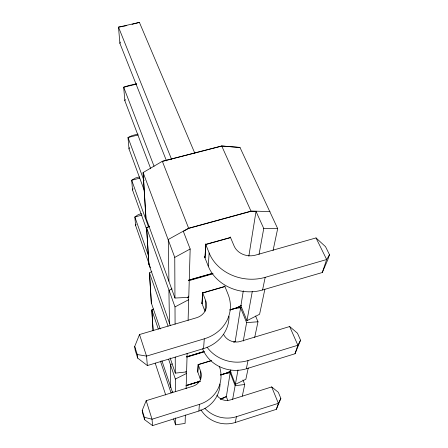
<?xml version="1.0" encoding="UTF-8"?>
<svg xmlns="http://www.w3.org/2000/svg" width="448" height="448" viewBox="0 0 448 448"><rect width="100%" height="100%" fill="white"/><g stroke="black" fill="none" stroke-linecap="round" stroke-linejoin="round"><path stroke-width="0.67" d="M185.349 415.044L185.102 423.405L175.566 424.844L173.594 418.869M186.116 388.707L186.558 373.447L185.881 371.515M187.135 353.326L186.598 371.896L175.314 373.122L170.128 357.952M188.098 320.415L188.698 299.695L187.729 297.08M174.955 298.038L174.759 257.387L143.108 172.508L145.986 217.896L174.955 298.038L188.759 297.371L190.165 248.993L183.327 231.353L188.692 228.39L251.065 211.288L256.01 211.4L263.749 228.48L259.028 254.414M197.697 371.885L198.156 364.56L211.226 360.578M201.958 303.531L202.625 292.852L224.728 286.457M197.798 371.997L198.251 364.694L211.389 360.696M202.076 303.66L202.742 293.014L224.958 286.586M204.943 257.796L205.772 244.535L230.563 237.625M205.061 257.617L205.895 244.322L230.569 237.446M200.508 379.697A12.018 11.402 4.6 0 0 200.206 378.711L200.715 371.521L198.106 364.291M202.49 292.359L205.755 300.854L205.005 311.36L201.768 302.859M230.283 236.953L234.102 245.974A16.52 13.978 8.6 0 0 255.455 255.136L316.019 237.922L325.517 246.663L329.498 254.694L327.83 259.622L322.297 272.513L262.567 289.979A41.737 35.7 8.9 0 1 208.225 266.078L209.16 252.98L205.514 243.891M200.715 371.521A12.281 11.592 4.3 0 1 193.01 386.204L146.188 400.68L142.223 410.374L142.514 412.838L144.642 419.726L152.578 425.6L198.901 411.012L199.394 404.376A31.942 30.156 4.3 0 0 219.38 366.397M205.755 300.854A14.89 13.345 2.7 0 1 196.454 317.772L139.518 334.533L134.708 346.461L135.139 350.095L137.687 358.103L147.358 365.557L203.56 348.606L204.288 338.817A38.724 34.714 2.7 0 0 228.088 294.353L224.694 285.936M227.791 400.529L226.352 396.67L230.182 372.747L226.783 373.134L220.786 374.987M248.248 367.931L245.857 379.254L235.379 384.35L230.406 371.353L230.63 369.975M229.858 310.027L236.555 308.056L240.576 307.815L235.183 341.51L234.052 342.082M264.908 289.083L259.588 314.261L246.977 320.662L240.901 305.822L243.303 290.786M248.842 256.172L256.01 211.4M232.646 399.347L235.127 385.711L230.182 372.747M235.379 384.35L237.994 369.986M243.258 341.04L246.618 322.605L240.576 307.815M246.977 320.662L252.28 291.53M200.855 409.685A28.711 27.199 19 0 0 235.256 422.486L236.449 416.685L278.376 403.318L280.846 398.429L278.342 392.33L271.69 386.926L230.194 399.986A11.262 10.623 17.9 0 1 216.899 395.231M202.58 348.723A33.998 30.979 12.5 0 0 246.322 368.799L248.018 360.556L297.875 345.24L300.558 340.194L297.478 333.239L289.654 326.542L240.402 341.438A13.384 12.113 11.9 0 1 223.58 334.376M262.567 289.979L265.171 277.351L326.654 259.532L329.498 254.694M242.29 396.099L244.742 384.507L242.973 379.966M254.682 337.445L257.992 321.787L255.584 316.014M273.062 250.471L277.682 228.598L239.954 147.392L221.715 145.975L162.333 161.297L143.102 172.553L145.886 217.941M235.256 422.486L276.354 409.332L278.376 403.318L271.69 386.926M246.322 368.799L295.014 353.758L297.875 345.24L289.654 326.542M322.297 272.513L326.654 259.532L316.019 237.922M280.846 398.429L276.354 409.332M300.558 340.194L295.014 353.758M166.51 160.882L119.896 43.35L120.389 42.056M150.735 168.745L124.841 100.705L125.322 99.467M144.441 190.87L128.99 148.921L129.494 147.627M147.151 230.782L132.53 190.014L133.034 188.731M150.41 267.725L135.582 225.456L136.091 224.174M170.335 325.623L148.96 264.645L146.625 227.87L149.598 226.195L146.602 227.825L148.876 264.572M174.759 257.387L190.165 248.993M151.872 271.499L149.464 272.843L151.312 303.246M171.987 288.814L168.907 290.438L169.49 323.859M153.149 330.736L151.838 310.022L153.619 309.075L151.816 309.994L153.087 330.697M175.084 324.184L175.006 306.902L188.698 299.695M241.466 305.357L236.544 307.888L229.886 309.848M236.555 308.056L240.901 305.822M172.161 363.882L170.346 364.795L170.733 387.643M233.632 342.121L235.48 341.197M175.409 391.485L175.347 379.047L186.558 373.447M171.108 392.722L172.962 391.804M230.989 370.916L226.778 372.988L220.83 374.825M226.789 373.134L230.406 371.353M223.009 398.289L226.352 396.67M226.677 396.374L220.321 398.989M199.394 404.376L152.029 419.227L144.374 417.312L142.223 410.374M220.354 399.263L222.986 398.44M186.446 385.42L200.334 381.142M186.038 385.571L199.92 381.293M220.416 374.976L227.024 372.938L231.078 372.49M186.133 385.678L200.133 381.36M186.642 356.804L204.086 351.501M186.81 356.793L204.086 351.568M186.833 357.118L204.047 351.915M204.288 338.817L146.541 356.11L137.284 354.53L134.708 346.461M230.182 309.798L236.835 307.838L241.668 307.569M188.754 280.123L212.895 273.23M188.502 280.291L212.895 273.381M188.731 280.728L212.839 273.84M141.484 213.707L138.382 214.542L134.854 216.994L135.582 225.456M142.038 215.068L134.854 216.994L148.574 255.903M132.026 24.338L139.412 22.4L194.807 153.194M139.518 176.943L135.514 177.985L131.69 180.242L132.53 190.014M139.77 178.142L131.69 180.242L148.534 226.912M162.131 161.442L221.973 146.031L240.033 147.532M138.029 134.086L132.182 135.548L128.005 137.514L128.99 148.921M138.096 134.982L128.005 137.514L144.077 180.813M136.606 84.112L123.682 87.214L124.841 100.705M139.412 22.4L118.502 27.138L119.896 43.35M123.603 26.27L126.834 25.536M136.685 83.748L128.274 85.686L123.682 87.214L154.05 166.264M122.965 26.376L118.502 27.138L171.646 159.527M235.127 385.711L244.742 384.507M246.618 322.605L257.992 321.787M263.749 228.48L277.682 228.598M270.01 211.574L251.418 211.047L188.569 228.25L168.263 239.49L168.935 281.232M221.715 145.975L251.065 211.288M204.428 256.508L208.225 266.078M162.333 161.297L188.692 228.39M188.294 296.111L188.759 297.371M146.625 227.87L175.006 306.902M197.327 370.686L200.206 378.711M168.073 326.15L149.47 272.81L151.402 303.212L160.199 328.933M151.838 310.022L158.329 329.084M168.633 359.324L175.347 379.047M161.902 360.746L172.57 392.549M160.446 361.172L171.058 392.913M155.198 363.115L165.71 394.974M139.518 334.533L146.541 356.11L147.358 365.557M146.188 400.68L152.029 419.227L152.578 425.6M137.284 354.53L137.687 358.103M144.374 417.312L144.642 419.726M175.241 357.05L175.314 373.122M175.532 417.917L175.566 424.844M265.171 277.351A42.969 36.372 8.6 0 1 209.16 252.98M229.012 316.226A37.71 34.082 2.8 0 1 203.554 348.606M248.018 360.556A34.81 31.517 11.9 0 1 207.071 347.183M220.069 384.031A31.254 29.658 4.6 0 1 198.901 411.012M236.449 416.685A29.282 27.63 17.9 0 1 204.932 408.397"/></g></svg>
